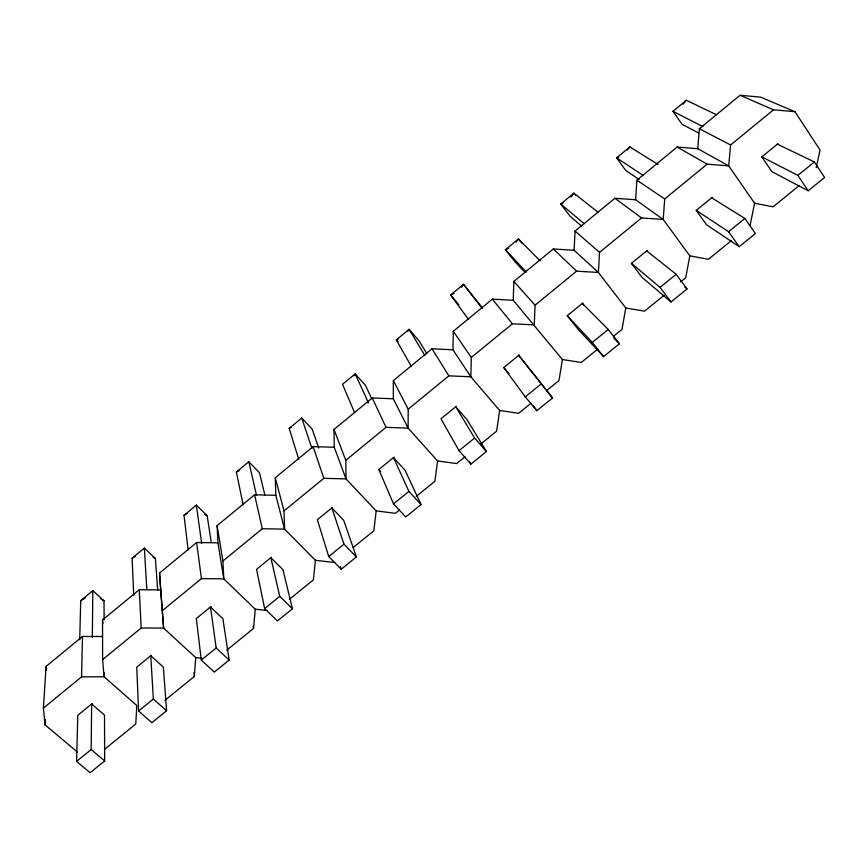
<?xml version="1.0" encoding="UTF-8"?>
<svg xmlns="http://www.w3.org/2000/svg" width="868" height="868" viewBox="0 0 868 868"><rect width="100%" height="100%" fill="white"/><g stroke="black" fill="none" stroke-linecap="round" stroke-linejoin="round"><path stroke-width="1.3" d="M465.107 456.742L456.698 463.566L437.591 460.962L408.09 428.108L393.312 398.781L393.356 380.596L431.993 348.795L452.966 349.782L470.847 376.788L499.653 410.499L518.641 413.298L531.053 403.229M393.356 380.596L408.21 409.164L408.09 428.108L386.01 427.349L345.789 460.311L345.996 478.897L376.18 510.894L395.407 513.303L399.562 509.928M76.59 761.399L91.173 749.54L91.65 703.991L104.496 715.069L104.681 760.943L90.153 772.726L76.59 761.399L77.773 715.319L92.138 703.59M92.344 637.34L92.822 590.641L80.724 600.645L79.715 639.781M452.966 349.782L453.302 331.261L492.34 299.135L513.227 300.285L562.377 359.504L581.235 362.499L597.965 348.925M77.48 752.079L45.147 724.964L43.4 708.125L81.559 676.845L82.471 636.45L102.576 636.494M453.302 331.261L471.291 357.464L470.847 376.788L448.864 375.844L408.21 409.164M513.227 300.285L513.878 281.416L553.307 248.964L574.095 250.277L598.388 272.465L625.763 307.966L644.501 311.167L664.063 295.283M513.878 281.416L535.068 305.2L534.276 324.903L512.391 323.786L471.291 357.464M574.095 250.277L575.061 231.062L614.913 198.262L635.604 199.759L663.195 219.463L689.832 255.876L708.429 259.282L731.333 240.696M799.363 185.492L773.052 206.834L754.585 203.231L728.719 165.875L707.16 164.171L664.704 198.967L663.195 219.463L641.528 217.955L599.528 252.371L598.388 272.465L576.612 271.163L553.307 248.964M45.147 724.964L45.472 719.67M43.4 708.125L46.091 666.385L82.471 636.45M635.604 199.759L636.895 180.175L677.159 147.039L697.753 148.71L728.719 165.875L730.585 144.978L773.507 109.802L794.958 111.701L820.043 150.001L816.235 167.643M164.887 700.378L194.367 676.443L195.723 657.608L163.607 628.074L141.18 627.987L102.619 659.593L104.073 676.769L136.808 705.51L135.766 724.01L104.496 749.377M697.753 148.71L699.369 128.757L740.046 95.274L760.542 97.129L794.958 111.701M226.667 650.24L253.575 628.399L255.257 609.206L223.77 578.869L217.944 542.836L217.108 525.639L254.595 494.793L275.818 495.292L284.563 529.144L315.409 560.305L334.744 562.54M315.409 560.305L313.391 579.857L289.337 599.376M376.18 510.894L373.837 530.804L353.254 547.502M437.591 460.962L434.901 481.252L416.195 496.431M499.653 410.499L496.615 431.168L480.861 443.96M562.377 359.504L558.981 380.564L546.569 390.633M625.763 307.966L622.009 329.417L613.643 336.198M689.832 255.876L685.698 277.727L680.545 281.905M750.082 225.485L754.585 203.231M353.992 375.855L355.175 373.88L365.439 385.273L371.721 398.77M407.7 331.489L409.099 329.319L419.157 340.983L426.763 353.482M461.483 287.297L463.523 284.357L482.532 308.031M516.135 242.161L518.446 238.971L540.124 260.834M570.905 197.09L573.889 193.163L598.019 212.291M627.358 150.088L629.864 146.92L658.053 164.453M683.138 104.193L686.349 100.243L716.404 114.739M133.715 595.459L132.131 558.157L144.348 548.066L155.372 558.482L157.716 590.349M188.161 550.095L184.016 515.299L196.342 505.111L207.17 515.766L211.239 542.457M243.181 504.926L236.367 472.04L248.801 461.765L259.445 472.669L264.849 494.966M298.733 459.324L289.196 428.391L301.738 418.018L312.198 429.172L318.719 448.029M629.864 146.92L616.595 157.878L625.861 170.551L639.206 179.513M698.61 132.999L682.009 124.254L672.96 111.31L686.349 100.243M102.619 659.593L102.532 619.936L139.271 589.697L160.645 589.904L163.607 628.074L159.538 573.021L196.645 542.489L217.944 542.836M275.818 495.292L275.264 477.78L313.131 446.619L334.267 447.28L345.996 478.897L323.829 478.311L284.031 510.926L284.563 529.144L262.31 528.731L222.924 560.999L223.77 578.869L201.43 578.62L162.457 610.551M334.267 447.28L334.017 429.432L372.264 397.956L393.312 398.781M535.068 305.2L576.612 271.163M151.249 655.329L136.743 667.177L138.598 711.022L151.9 722.675L166.58 710.773L163.368 667.123L150.761 655.731L153.343 699.033L166.58 710.773M210.989 606.558L196.331 618.537L201.289 660.092L214.32 672.092L229.163 660.06L222.859 618.667L210.49 606.971L216.186 647.973L229.163 660.06M271.348 557.289L256.537 569.386L264.653 608.598L277.424 620.945L292.429 608.783L282.957 569.712L270.849 557.701L279.735 596.359L292.429 608.783M332.346 507.487L317.373 519.715L328.733 556.54L341.211 569.245L356.379 556.952L343.695 520.247L331.836 507.91L343.978 544.16L356.379 556.952M421.056 504.536L408.926 491.386L393.464 457.588L405.063 470.261L421.056 504.536L405.714 516.97L393.519 503.907L378.849 469.523L393.985 457.165M456.275 406.311L440.987 418.799L459.031 450.687L470.923 464.109L486.438 451.544L467.082 419.743L455.754 406.734L474.612 438.025L486.438 451.544M552.558 397.956L518.706 355.337L552.558 397.956L536.869 410.662L525.281 396.86L503.776 367.533L519.238 354.914M584.001 305.503L582.341 303.399L608.218 329.482L619.416 343.761L603.553 356.618L578.088 329.33L567.249 315.713L582.873 302.965M646.66 250.885L676.15 274.288L687.044 288.957L670.997 301.956L641.962 277.304L631.405 263.34L647.192 250.451M711.673 197.806L744.874 218.454L755.431 233.525L739.2 246.675L706.519 224.725L696.255 210.392L712.216 197.362M777.402 144.153L814.379 161.98L824.6 177.463L808.184 190.765L771.771 171.571L761.811 156.88L777.945 143.697M138.598 711.022L153.343 699.033M201.289 660.092L216.186 647.973M264.653 608.598L279.735 596.359M328.733 556.54L343.978 544.16M393.519 503.907L408.926 491.386M459.031 450.687L474.612 438.025M525.281 396.86L541.035 384.057M567.249 315.713L592.28 342.426L608.218 329.482M631.405 263.34L660.038 287.384L676.15 274.288M696.255 210.392L728.567 231.702L744.874 218.454M761.811 156.88L797.887 175.379L814.379 161.98M80.724 600.645L85.151 598.074M132.131 558.157L135.31 556.355M184.016 515.299L187.434 513.4M236.367 472.04L239.622 470.282M289.196 428.391L291.55 427.154M398.412 338.867L396.318 339.887L411.475 366.676M454.062 293.438L450.622 295.011L468.666 319.63M508.626 248.357L505.426 249.734L515.125 261.854L525.118 272.552M563.115 203.09L560.75 204.023L570.233 216.414L581.354 225.854M618.765 157.119L616.595 157.878L643.524 175.64M81.559 676.845L104.073 676.769L104.052 672.743M195.723 657.608L202.244 658.226M255.257 609.206L266.921 610.432M740.046 95.274L773.507 109.802M672.96 111.31L702.917 126.674M699.369 128.757L730.585 144.978M204.837 514.55L207.17 515.766M153.115 557.223L155.372 558.482M677.159 147.039L707.16 164.171M100.764 598.844L104.03 600.819L104.106 619.654M636.895 180.175L664.704 198.967M614.913 198.262L641.528 217.955M684.982 287.297L687.044 288.957M584.175 223.684L560.75 204.023L573.889 193.163L575.462 195.235M91.173 749.54L104.681 760.943M575.061 231.062L599.528 252.371M92.822 590.641L104.03 600.819M613.784 338.043L619.416 343.761M526.399 272.118L505.426 249.734L518.446 238.971L521.668 243.029M378.849 469.523L380.64 471.454M398 341.818L396.318 339.887L409.099 329.319L424.94 355.598M503.776 367.533L508.908 373.652M458.868 304.896L450.622 295.011L463.523 284.357L482.25 308.444M492.34 299.135L512.391 323.786M592.28 342.426L603.553 356.618M660.038 287.384L670.997 301.956M532.952 405.334L536.869 410.662M728.567 231.702L739.2 246.675M797.887 175.379L808.184 190.765M431.993 348.795L448.864 375.844M469.599 461.798L470.923 464.109M372.264 397.956L386.01 427.349M368.433 402.861L355.175 373.88L342.513 384.34L354.567 412.604M334.017 429.432L345.789 460.311M313.131 446.619L323.829 478.311M301.738 418.018L311.938 448.463M340.386 566.674L341.211 569.245M275.264 477.78L284.031 510.926M248.801 461.765L256.548 495.465M254.595 494.793L262.31 528.731M253.087 625.795L253.575 628.399M217.108 525.639L222.924 560.999M196.342 505.111L201.658 543.411M196.645 542.489L201.43 578.62M193.933 672.472L194.367 676.443M46.091 666.385L46.471 670.139M102.532 619.936L102.858 623.756M159.538 573.021L160.645 589.904M144.348 548.066L146.822 589.654M139.271 589.697L141.18 627.987"/></g></svg>
